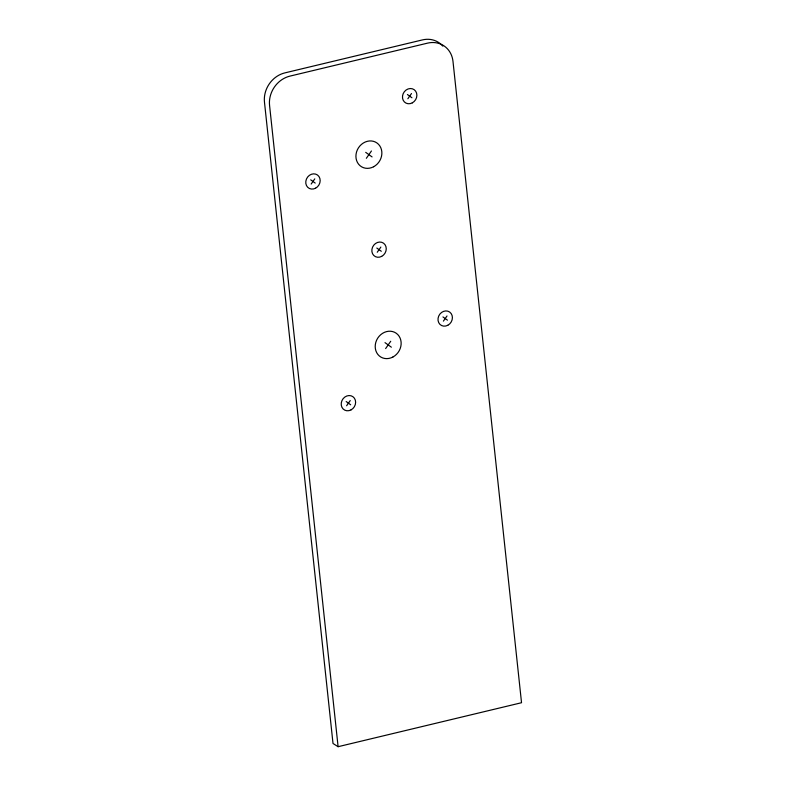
<?xml version="1.0" encoding="UTF-8"?>
<svg xmlns="http://www.w3.org/2000/svg" width="786" height="786" viewBox="0 0 786 786"><rect width="100%" height="100%" fill="white"/><g stroke="black" fill="none" stroke-linecap="round" stroke-linejoin="round"><path stroke-width="1.18" d="M311.168 184.052L314.773 178.874M366.345 158.3L371.444 150.981M407.875 98.731L411.481 93.554M377.251 252.247L380.846 247.069M385.631 348.571L390.73 341.262M346.616 405.753L350.222 400.585M443.402 321.13L447.008 315.962M338.098 746.7L521.531 702.723L452.991 61.396A25.221 22.146 -57.7 0 0 427.525 43.142L289.955 76.114A25.221 22.146 -57.7 0 0 269.559 105.363L338.098 746.7L333.009 743.477L264.469 102.141A25.221 22.146 -57.7 0 1 284.856 72.892L422.436 39.909A25.221 22.146 -57.7 0 1 442.823 46.128M407.423 94.526L411.923 97.759M365.706 152.356L372.073 156.925M310.716 179.847L315.215 183.079M376.799 248.042L381.298 251.274M442.95 316.935L447.45 320.157M385.002 342.637L391.369 347.196M346.174 401.558L350.674 404.78M373.615 166.75A14.187 12.458 -57.7 0 0 377.005 143.003A14.187 12.458 -57.7 0 0 356.068 154.164A14.187 12.458 -57.7 0 0 373.615 166.75M392.902 357.021A14.187 12.458 -57.7 0 0 396.291 333.284A14.187 12.458 -57.7 0 0 375.354 344.445A14.187 12.458 -57.7 0 0 392.902 357.021M381.672 256.383A7.88 6.917 -57.7 0 0 383.558 243.198A7.88 6.917 -57.7 0 0 371.925 249.398A7.88 6.917 -57.7 0 0 381.672 256.383M412.296 102.868A7.88 6.917 -57.7 0 0 414.183 89.683A7.88 6.917 -57.7 0 0 402.55 95.882A7.88 6.917 -57.7 0 0 412.296 102.868M351.037 409.899A7.88 6.917 -57.7 0 0 352.924 396.704A7.88 6.917 -57.7 0 0 341.291 402.904A7.88 6.917 -57.7 0 0 351.037 409.899M447.824 325.266A7.88 6.917 -57.7 0 0 449.71 312.081A7.88 6.917 -57.7 0 0 438.077 318.281A7.88 6.917 -57.7 0 0 447.824 325.266M315.589 188.188A7.88 6.917 -57.7 0 0 317.475 175.003A7.88 6.917 -57.7 0 0 305.842 181.202A7.88 6.917 -57.7 0 0 315.589 188.188"/></g></svg>
